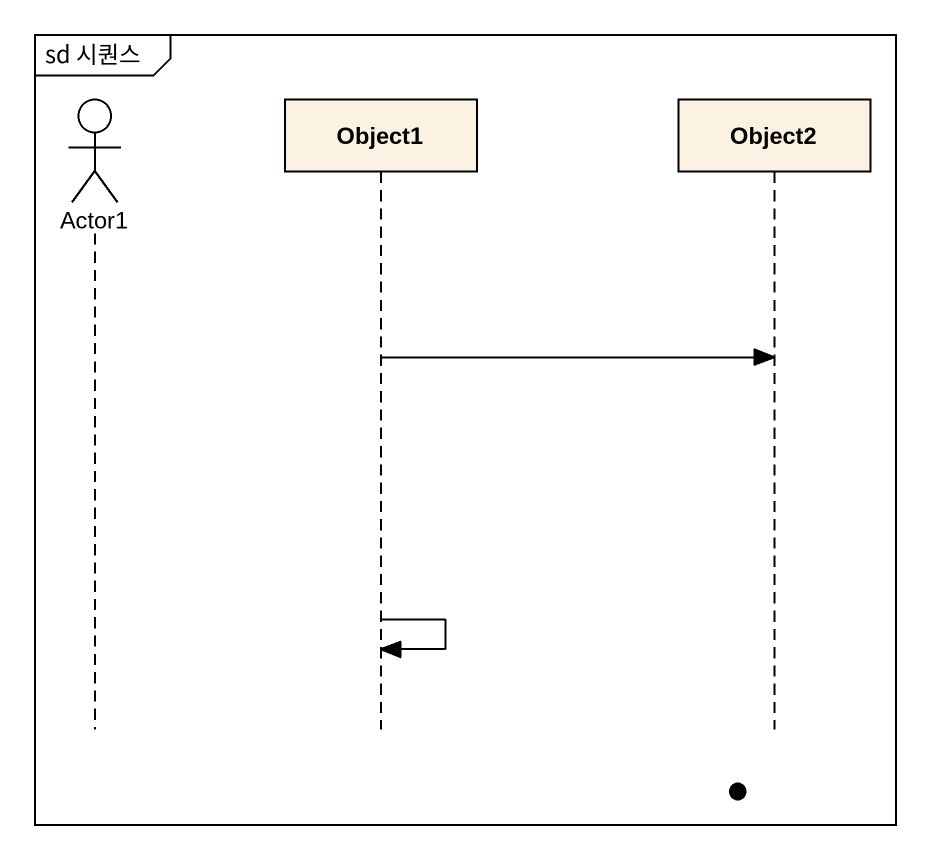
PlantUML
@startuml
mainframe sd 시퀀스
hide footbox
actor Actor1
participant Object1
participant Object2

Object1 -> Object2
Object1 -> Object1
@enduml
